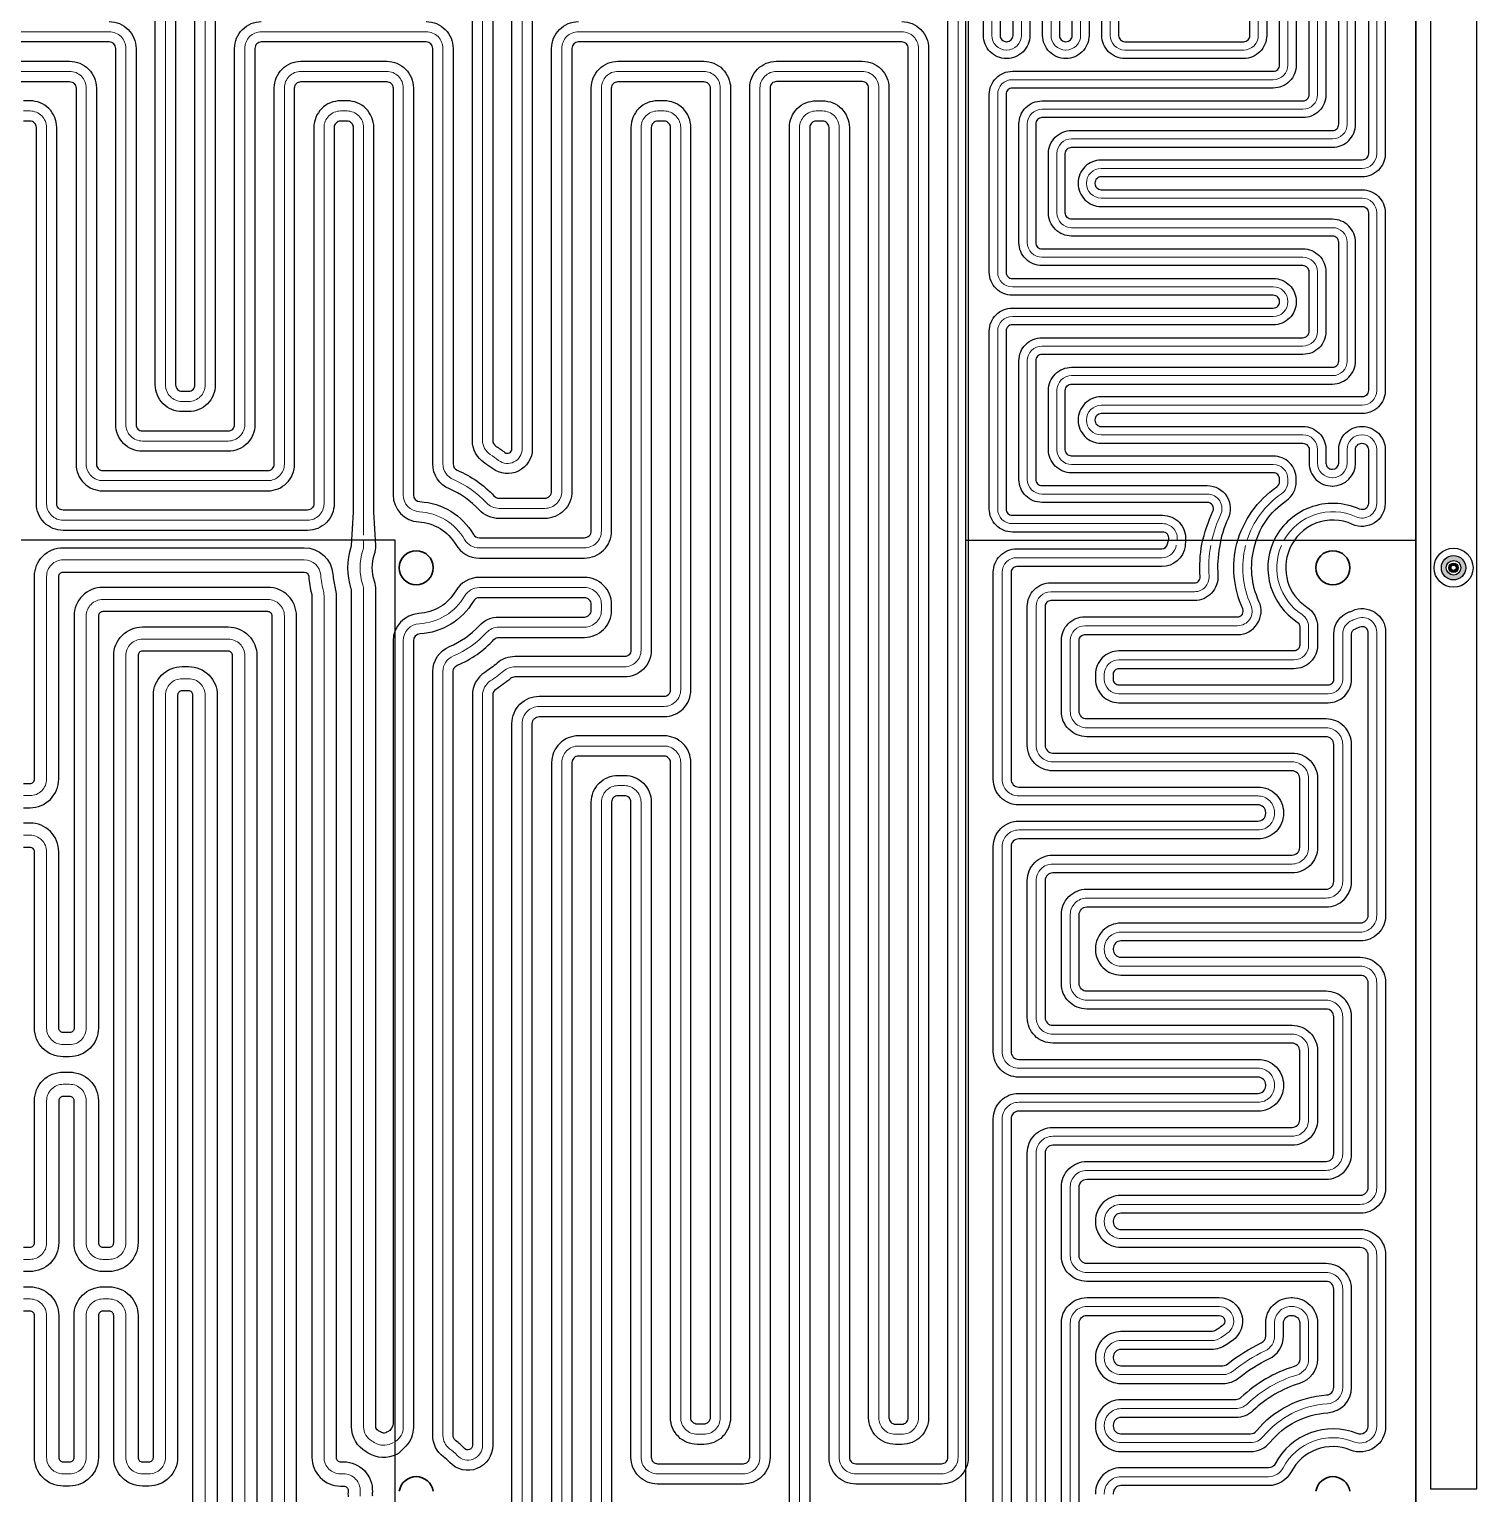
# Model space of a CAD drawing. Header units: millimetres. Extents: x -5937 to 68925, y -3068 to 5300.
# Drawn here: x 62493.8 to 62790.6, y 4191.1 to 4491.5 of the extents above; entities that cross this region are included whole.
import ezdxf

# ---------------------------------------------------------------- set-up
doc = ezdxf.new("R2010")
doc.units = ezdxf.units.MM
doc.header["$LTSCALE"] = 7
doc.layers.add('参照', color=6, linetype='Continuous', lineweight=9)
doc.layers.add('填充', color=3, linetype='Continuous', lineweight=9)
for name, color, linetype in [('发热丝', 3, 'Continuous'), ('发热分区', 20, 'Continuous'), ('菲林', 21, 'Continuous')]:
    doc.layers.add(name, color=color, linetype=linetype)

msp = doc.modelspace()

# ---------------------------------------------------------------- hatches: boundary and pattern name
at = {"layer": '填充', "ltscale": 10}
h = msp.add_hatch(color=3, dxfattribs=at)
h.dxf.hatch_style = 1
edge = h.paths.add_edge_path()
edge.add_arc((62785.87, 4381.056), 2.5, 540, 900)
edge = h.paths.add_edge_path(flags=16)
edge.add_arc((62785.87, 4381.056), 1.5, 540, 900)
h = msp.add_hatch(color=3, dxfattribs=at)
h.dxf.hatch_style = 1
edge = h.paths.add_edge_path()
edge.add_arc((62785.87, 4381.056), 0.95, 540, 900)
edge = h.paths.add_edge_path(flags=16)
edge.add_arc((62785.87, 4381.056), 0.55, 540, 900)

# ---------------------------------------------------------------- linework, layer by layer
at = {"color": 7, "linetype": 'Continuous', "lineweight": 35}
for points in [[(61630.12, 4601.056), (61630.12, 4626.056), (61614.12, 4626.056), (61598.12, 4626.056), (61598.12, 4601.056, -0.4142136), (61593.12, 4596.056), (61433.12, 4596.056, 0.4142136), (61428.12, 4591.056), (61428.12, 3791.056, 0.4142136), (61433.12, 3786.056), (62773.12, 3786.056, 0.4142136), (62778.12, 3791.056), (62778.12, 4591.056, 0.4142136), (62773.12, 4596.056), (62613.12, 4596.056, -0.4142136), (62608.12, 4601.056), (62608.12, 4626.056), (62592.12, 4626.056), (62576.12, 4626.056), (62576.12, 4601.056)], [(62576.584, 4191.556, 0.8660254), (62569.656, 4191.556)], [(62764.584, 4191.556, 0.8660254), (62757.656, 4191.556)]]:
    msp.add_lwpolyline(points, format="xyb", dxfattribs=at)
at = {"color": 5}
msp.add_lwpolyline([(62493.786, 4596.056), (62778.12, 4596.056), (62778.12, 4386.616), (62685.864, 4386.616), (62685.864, 4503.801), (62493.786, 4503.801), (62493.786, 4596.056)], close=True, dxfattribs=at)
at = {"color": 7, "linetype": 'Continuous', "lineweight": 35}
for centre in [(62573.12, 4381.056), (62761.12, 4381.056)]:
    msp.add_circle(centre, 3.5, dxfattribs=at)
at = {"layer": '参照'}
for points in [[(62709.387, 4566.836), (62709.387, 4490.281, -0.4142136), (62706.387, 4487.281), (62706.314, 4487.281, -0.4142136), (62703.314, 4490.281), (62703.314, 4504.293, 0.4142136)], [(62745.827, 4540.734), (62745.827, 4490.281, -0.4142136), (62742.827, 4487.281), (62718.46, 4487.281, -0.4142136), (62715.46, 4490.281), (62715.46, 4566.836, 0.4142136)], [(62770.12, 4557.856), (62770.12, 4465.988, -0.4142136), (62767.12, 4462.988), (62713.601, 4462.988, 0.4142136), (62710.601, 4459.988), (62710.601, 4459.914, 0.4142136), (62713.601, 4456.914), (62767.12, 4456.914, -0.4142136), (62770.12, 4453.914), (62770.12, 4417.402, -0.4142136), (62767.12, 4414.402), (62713.601, 4414.402, 0.4142136), (62710.601, 4411.402), (62710.601, 4411.328, 0.4142136), (62713.601, 4408.328), (62754.973, 4408.328, -0.4142136), (62757.973, 4405.328), (62757.973, 4402.536, 0.4162127), (62760.994, 4399.536, -0.0008527), (62761.057, 4399.536, 0.4132151), (62764.047, 4402.536), (62764.047, 4405.328, -0.4142136), (62767.047, 4408.328), (62767.12, 4408.328, -0.4142136), (62770.12, 4405.328), (62770.12, 4394.257, -0.5454633), (62765.878, 4391.525, 0.3915403), (62751.053, 4386.616)], [(62764.047, 4550.483), (62764.047, 4472.061, -0.4142136), (62761.047, 4469.061), (62707.528, 4469.061, 0.4142136), (62704.528, 4466.061), (62704.528, 4453.841, 0.4142136), (62707.528, 4450.841), (62761.047, 4450.841, -0.4142136), (62764.047, 4447.841), (62764.047, 4423.475, -0.4142136), (62761.047, 4420.475), (62707.528, 4420.475, 0.4142136), (62704.528, 4417.475), (62704.528, 4405.255, 0.4142136), (62707.528, 4402.255), (62748.9, 4402.255, -0.4142136), (62751.9, 4399.255), (62751.9, 4398.722, -0.2462117), (62750.607, 4396.254, 0.166521), (62743.496, 4386.616)], [(62757.973, 4545.129), (62757.973, 4478.134, -0.4142136), (62754.973, 4475.134), (62701.455, 4475.134, 0.4142136), (62698.455, 4472.134), (62698.455, 4447.768, 0.4142136), (62701.455, 4444.768), (62754.973, 4444.768, -0.4142136), (62757.973, 4441.768), (62757.973, 4429.548, -0.4142136), (62754.973, 4426.548), (62701.455, 4426.548, 0.4142136), (62698.455, 4423.548), (62698.455, 4399.182, 0.4142136), (62701.455, 4396.182), (62735.372, 4396.182, -0.549855), (62738.086, 4391.904, 0.0550472), (62736.274, 4386.616)], [(62729.156, 4386.596, 0.465421), (62726.2, 4390.109), (62695.382, 4390.109, -0.4142136), (62692.382, 4393.109), (62692.382, 4429.621, -0.4142136), (62695.382, 4432.621), (62748.9, 4432.621, 0.4142136), (62751.9, 4435.621), (62751.9, 4435.695, 0.4142136), (62748.9, 4438.695), (62695.382, 4438.695, -0.4142136), (62692.382, 4441.695), (62692.382, 4478.208, -0.4142136), (62695.382, 4481.208), (62748.9, 4481.208, 0.4142136), (62751.9, 4484.208), (62751.9, 4540.705, 0.3060639)], [(62697.241, 4504.293), (62697.241, 4490.281, -0.4142136), (62694.241, 4487.281), (62694.167, 4487.281, -0.4142136), (62691.167, 4490.281), (62691.167, 4504.293, 0.4142136)], [(62568.447, 4201.564, 0.0113501), (62567.975, 4201.341, -0.2633699), (62564.63, 4201.513, 0.0143471), (62564.081, 4201.84, -0.2718953), (62562.338, 4204.809), (62562.338, 4376.486, 0.0780936), (62562.174, 4377.529, -0.1571456), (62562.174, 4384.583, 0.0780936), (62562.338, 4385.626), (62562.338, 4386.737)], [(62693.293, 4114.137), (62693.293, 4267.976, -0.4142136), (62696.693, 4271.376), (62745.767, 4271.376, 0.4142136), (62749.167, 4274.776), (62749.167, 4274.96, 0.4142136), (62745.767, 4278.36), (62696.693, 4278.36, -0.4142136), (62693.293, 4281.76), (62693.293, 4323.85, -0.4142136), (62696.693, 4327.25), (62745.767, 4327.25, 0.4142136), (62749.167, 4330.65), (62749.167, 4330.834, 0.4142136), (62745.767, 4334.234), (62696.693, 4334.234, -0.4142136), (62693.293, 4337.634), (62693.293, 4380.124, -0.4142136), (62696.293, 4383.124), (62726.044, 4383.124, 0.3727824), (62729.013, 4385.695)], [(62736.072, 4385.616, 0.0619456), (62735.718, 4379.342, -0.4340898), (62732.724, 4376.14), (62703.277, 4376.14, 0.4142136), (62700.277, 4373.14), (62700.277, 4344.619, 0.4142136), (62703.677, 4341.219), (62752.751, 4341.219, -0.4142136), (62756.151, 4337.819), (62756.151, 4323.666, -0.4142136), (62752.751, 4320.266), (62703.677, 4320.266, 0.4142136), (62700.277, 4316.866), (62700.277, 4288.744, 0.4142136), (62703.677, 4285.344), (62752.751, 4285.344, -0.4142136), (62756.151, 4281.944), (62756.151, 4267.791, -0.4142136), (62752.751, 4264.391), (62703.677, 4264.391, 0.4142136), (62700.277, 4260.991), (62700.277, 4121.121, 0.4142136)], [(62743.211, 4385.616, 0.1707776), (62744.301, 4373.399, -0.5456662), (62741.571, 4369.156), (62710.261, 4369.156, 0.4142136), (62707.261, 4366.156), (62707.261, 4351.603, 0.4142136), (62710.661, 4348.203), (62759.736, 4348.203, -0.4142136), (62763.136, 4344.803), (62763.136, 4316.681, -0.4142136), (62759.736, 4313.281), (62710.661, 4313.281, 0.4142136), (62707.261, 4309.881), (62707.261, 4295.728, 0.4142136), (62710.661, 4292.328), (62759.736, 4292.328, -0.4142136), (62763.136, 4288.928), (62763.136, 4260.807, -0.4142136), (62759.736, 4257.407), (62710.661, 4257.407, 0.4142136), (62707.261, 4254.007), (62707.261, 4239.854, 0.4142136), (62710.661, 4236.454), (62759.736, 4236.454, -0.4142136), (62763.136, 4233.054), (62763.136, 4212.885, -0.3957834), (62759.951, 4209.491, 0.2079698), (62746.841, 4202.776, -0.2245436), (62744.213, 4201.533), (62717.645, 4201.533, -0.4142136), (62714.245, 4204.933), (62714.245, 4205.117, -0.4142136), (62717.645, 4208.517), (62741.188, 4208.517, 0.1930017), (62743.537, 4209.459, -0.1176256), (62753.737, 4215.414, 0.3304233), (62756.151, 4218.668), (62756.151, 4226.07, 0.4142136), (62752.751, 4229.47), (62752.567, 4229.47, 0.4142136), (62749.167, 4226.07), (62749.167, 4223.433, -0.2897214), (62747.224, 4220.361, 0.059561), (62740.708, 4216.259, -0.1718518), (62738.568, 4215.501), (62717.645, 4215.501, -0.4142136), (62714.245, 4218.901), (62714.245, 4219.086, -0.4142136), (62717.645, 4222.486), (62736.224, 4222.486, 0.1564032), (62738.201, 4223.12, -0.009475), (62739.433, 4223.965, 0.744119), (62737.782, 4229.47), (62710.661, 4229.47, 0.4142136), (62707.261, 4226.07), (62707.261, 4156.043, 0.4142136)], [(62750.563, 4385.616, 0.3640959), (62754.8, 4371.448, -0.2524047), (62756.151, 4368.942), (62756.151, 4365.171, -0.4142136), (62753.151, 4362.171), (62717.245, 4362.171, 0.4142136), (62714.245, 4359.171), (62714.245, 4358.187, 0.4142136), (62717.245, 4355.187), (62760.136, 4355.187, 0.4142136), (62763.136, 4358.187), (62763.136, 4367.451, -0.3141601), (62765.098, 4370.266, 0.0183539), (62765.878, 4370.587, -0.5454633), (62770.12, 4367.856), (62770.12, 4309.697, -0.4142136), (62766.72, 4306.297), (62717.645, 4306.297, 0.4142136), (62714.245, 4302.897), (62714.245, 4302.713, 0.4142136), (62717.645, 4299.313), (62766.72, 4299.313, -0.4142136), (62770.12, 4295.913), (62770.12, 4253.823, -0.4142136), (62766.72, 4250.423), (62717.645, 4250.423, 0.4142136), (62714.245, 4247.023), (62714.245, 4246.838, 0.4142136), (62717.645, 4243.438), (62766.72, 4243.438, -0.4142136), (62770.12, 4240.038), (62770.12, 4204.855, -0.5322047), (62765.441, 4201.705, 0.386471), (62750.932, 4196.375, -0.2793546), (62747.919, 4194.548), (62717.645, 4194.548, 0.4142136), (62714.245, 4191.148), (62714.245, 4190.964, 0.4142136)], [(62492.588, 4334.302), (62493.916, 4334.302, 0.4142136), (62497.316, 4337.702), (62497.316, 4379.273, -0.4142136), (62500.716, 4382.673), (62550.161, 4382.673, -0.391694), (62553.551, 4379.537, 0.0432657), (62554.104, 4376.192, -0.0626942), (62554.21, 4375.349), (62554.21, 4198.52, 0.4142136), (62557.61, 4195.12), (62558.235, 4195.12, -0.4273287), (62561.631, 4191.569, 0.0222883), (62561.631, 4190.544, -0.4273287)], [(62492.588, 4326.174), (62493.916, 4326.174, -0.4142136), (62497.316, 4322.774), (62497.316, 4286.602, 0.4142136), (62500.716, 4283.202), (62502.044, 4283.202, 0.4142136), (62505.444, 4286.602), (62505.444, 4371.146, -0.4142136), (62508.844, 4374.546), (62542.683, 4374.546, -0.4142136), (62546.083, 4371.146), (62546.083, 4010.967, -0.4142136)], [(62492.588, 4239.143), (62493.916, 4239.143, 0.4142136), (62497.316, 4242.543), (62497.316, 4271.674, -0.4142136), (62500.716, 4275.074), (62502.044, 4275.074, -0.4142136), (62505.444, 4271.674), (62505.444, 4242.543, 0.4142136), (62508.844, 4239.143), (62510.172, 4239.143, 0.4142136), (62513.572, 4242.543), (62513.572, 4363.018, -0.4142136), (62516.972, 4366.418), (62534.555, 4366.418, -0.4142136), (62537.955, 4363.018), (62537.955, 4019.094, -0.4142136)], [(62492.588, 4231.015), (62493.916, 4231.015, -0.4142136), (62497.316, 4227.615), (62497.316, 4198.52, 0.4142136), (62500.716, 4195.12), (62502.044, 4195.12, 0.4142136), (62505.444, 4198.52), (62505.444, 4227.615, -0.4142136), (62508.844, 4231.015), (62510.172, 4231.015, -0.4142136), (62513.572, 4227.615), (62513.572, 4198.52, 0.4142136), (62516.972, 4195.12), (62518.299, 4195.12, 0.4142136), (62521.699, 4198.52), (62521.699, 4354.89, -0.4142136), (62525.099, 4358.29), (62526.427, 4358.29, -0.4142136), (62529.827, 4354.89), (62529.827, 4027.222, -0.4142136)]]:
    msp.add_lwpolyline(points, format="xyb", dxfattribs=at)
at = {"layer": '参照', "color": 5}
for points in [[(62529.827, 4495.765), (62529.827, 4418.584, -0.4142136), (62526.427, 4415.184), (62525.099, 4415.184, -0.4142136), (62521.699, 4418.584), (62521.699, 4495.765, 0.4142136)], [(62594.849, 4495.765), (62594.849, 4405.452, -0.6219252), (62590.022, 4403.072, 0.0189531), (62588.306, 4404.289, -0.2531741), (62586.721, 4407.219), (62586.721, 4495.765, 0.4142136)], [(62651.743, 3910.731), (62651.743, 4471.382, -0.4142136), (62655.143, 4474.782), (62656.471, 4474.782, -0.4142136), (62659.871, 4471.382), (62659.871, 4198.52, 0.4142136), (62663.271, 4195.12), (62680.854, 4195.12, 0.4142136), (62684.254, 4198.52), (62684.254, 4495.765, 0.4142136)], [(62611.104, 4049.16), (62611.104, 4332.953, -0.4142136), (62614.504, 4336.353), (62615.832, 4336.353, -0.4142136), (62619.232, 4332.953), (62619.232, 4198.52, 0.4142136), (62622.632, 4195.12), (62640.215, 4195.12, 0.4142136), (62643.615, 4198.52), (62643.615, 4479.51, -0.4142136), (62647.015, 4482.91), (62664.598, 4482.91, -0.4142136), (62667.998, 4479.51), (62667.998, 4206.648, 0.4142136), (62671.398, 4203.248), (62672.726, 4203.248, 0.4142136), (62676.126, 4206.648), (62676.126, 4487.637, 0.4142136), (62672.726, 4491.037), (62606.377, 4491.037, 0.4142136), (62602.977, 4487.637), (62602.977, 4396.748, -0.4142136), (62599.477, 4393.248), (62590.11, 4393.248, -0.2092571), (62587.539, 4394.373, 0.1070724), (62580.735, 4399.147, -0.3017751), (62578.593, 4402.372), (62578.593, 4487.637, 0.4142136), (62575.193, 4491.037), (62541.355, 4491.037, 0.4142136), (62537.955, 4487.637), (62537.955, 4410.457, -0.4142136), (62534.555, 4407.057), (62516.972, 4407.057, -0.4142136), (62513.572, 4410.457), (62513.572, 4487.637, 0.4142136), (62510.172, 4491.037), (62476.333, 4491.037, 0.4142136)], [(62602.977, 4041.032), (62602.977, 4341.081, -0.4142136), (62606.377, 4344.481), (62623.96, 4344.481, -0.4142136), (62627.36, 4341.081), (62627.36, 4206.648, 0.4142136), (62630.76, 4203.248), (62632.088, 4203.248, 0.4142136), (62635.488, 4206.648), (62635.488, 4479.51, 0.4142136), (62632.088, 4482.91), (62614.504, 4482.91, 0.4142136), (62611.104, 4479.51), (62611.104, 4388.62, -0.4142136), (62607.604, 4385.12), (62586.073, 4385.12, -0.2666305), (62583.051, 4386.855, 0.2515776), (62573.768, 4392.538, -0.3977826), (62570.466, 4396.032), (62570.466, 4479.51, 0.4142136), (62567.066, 4482.91), (62549.483, 4482.91, 0.4142136), (62546.083, 4479.51), (62546.083, 4402.329, -0.4142136), (62542.683, 4398.929), (62508.844, 4398.929, -0.4142136), (62505.444, 4402.329), (62505.444, 4479.51, 0.4142136), (62502.044, 4482.91), (62484.461, 4482.91, 0.4142136)], [(62562.338, 4387.737), (62562.338, 4471.382, 0.4142136), (62558.938, 4474.782), (62557.61, 4474.782, 0.4142136), (62554.21, 4471.382), (62554.21, 4394.201, -0.4142136), (62550.81, 4390.801), (62500.716, 4390.801, -0.4142136), (62497.316, 4394.201), (62497.316, 4471.382, 0.4142136), (62493.916, 4474.782), (62492.588, 4474.782, 0.4142136)], [(62568.801, 4201.747, 0.2647343), (62570.466, 4204.671), (62570.466, 4366.08, -0.3977826), (62573.768, 4369.575, 0.2515776), (62583.051, 4375.257, -0.2666305), (62586.073, 4376.992), (62607.604, 4376.992, -0.4142136), (62611.104, 4373.492), (62611.104, 4372.365, -0.4142136), (62607.604, 4368.865), (62590.11, 4368.865, 0.2092571), (62587.539, 4367.739, -0.1070724), (62580.735, 4362.966, 0.3017751), (62578.593, 4359.74), (62578.593, 4203.026, 0.2375353), (62579.969, 4200.294, -0.0455386), (62581.528, 4198.902, 0.6807541), (62586.721, 4200.949), (62586.721, 4354.894, -0.2531741), (62588.306, 4357.823, 0.031344), (62591.091, 4359.904, -0.1779113), (62593.358, 4360.737), (62615.832, 4360.737, 0.4142136), (62619.232, 4364.137), (62619.232, 4471.382, -0.4142136), (62622.632, 4474.782), (62623.96, 4474.782, -0.4142136), (62627.36, 4471.382), (62627.36, 4356.009, -0.4142136), (62623.96, 4352.609), (62598.349, 4352.609, 0.4142136), (62594.849, 4349.109), (62594.849, 4032.904, 0.4142136)]]:
    msp.add_lwpolyline(points, format="xyb", dxfattribs=at)
at = {"layer": '发热丝'}
for points in [[(62711.107, 4566.836), (62711.107, 4490.281, -0.4142136), (62706.387, 4485.561), (62706.314, 4485.561, -0.4142136), (62701.594, 4490.281), (62701.594, 4504.293, 0.4142136)], [(62705.034, 4504.293), (62705.034, 4490.281, 0.4142136), (62706.314, 4489.001), (62706.387, 4489.001, 0.4142136), (62707.667, 4490.281), (62707.667, 4566.836, -0.4142136)], [(62747.547, 4540.734), (62747.547, 4490.281, -0.4142136), (62742.827, 4485.561), (62718.46, 4485.561, -0.4142136), (62713.74, 4490.281), (62713.74, 4566.836, 0.4142136)], [(62717.18, 4566.836), (62717.18, 4490.281, 0.4142136), (62718.46, 4489.001), (62742.827, 4489.001, 0.4142136), (62744.107, 4490.281), (62744.107, 4540.734, -0.5320931)], [(62768.4, 4557.856), (62768.4, 4465.988, -0.4142136), (62767.12, 4464.708), (62713.601, 4464.708, 0.4142136), (62708.881, 4459.988), (62708.881, 4459.914, 0.4142136), (62713.601, 4455.194), (62767.12, 4455.194, -0.4142136), (62768.4, 4453.914), (62768.4, 4417.402, -0.4142136), (62767.12, 4416.122), (62713.601, 4416.122, 0.4142136), (62708.881, 4411.402), (62708.881, 4411.328, 0.4142136), (62713.601, 4406.608), (62754.973, 4406.608, -0.4142136), (62756.253, 4405.328), (62756.253, 4402.536, 0.4162127), (62761.006, 4397.816, -0.0008527), (62761.063, 4397.816, 0.4132151), (62765.767, 4402.536), (62765.767, 4405.328, -0.4142136), (62767.047, 4406.608), (62767.12, 4406.608, -0.4142136), (62768.4, 4405.328), (62768.4, 4394.257, -0.5454633), (62766.59, 4393.091, 0.4145756), (62748.887, 4386.34, 0.3640959), (62753.797, 4369.924, -0.2524047), (62754.326, 4368.942), (62754.326, 4365.171, -0.4142136), (62753.151, 4363.996), (62717.245, 4363.996, 0.4142136), (62712.42, 4359.171), (62712.42, 4358.187, 0.4142136), (62717.245, 4353.362), (62760.136, 4353.362, 0.4142136), (62764.961, 4358.187), (62764.961, 4367.451, -0.3141601), (62765.729, 4368.554, 0.0183539), (62766.634, 4368.926, -0.5454633), (62768.295, 4367.856), (62768.295, 4309.697, -0.4142136), (62766.72, 4308.122), (62717.645, 4308.122, 0.4142136), (62712.42, 4302.897), (62712.42, 4302.713, 0.4142136), (62717.645, 4297.488), (62766.72, 4297.488, -0.4142136), (62768.295, 4295.913), (62768.295, 4253.823, -0.4142136), (62766.72, 4252.248), (62717.645, 4252.248, 0.4142136), (62712.42, 4247.023), (62712.42, 4246.838, 0.4142136), (62717.645, 4241.613), (62766.72, 4241.613, -0.4142136), (62768.295, 4240.038), (62768.295, 4204.855, -0.5322047), (62766.128, 4203.396, 0.386471), (62749.315, 4197.219, -0.2793546), (62747.919, 4196.373), (62717.645, 4196.373, 0.4142136), (62712.42, 4191.148), (62712.42, 4190.964, 0.4142136)], [(62771.84, 4557.856), (62771.84, 4465.988, -0.4142136), (62767.12, 4461.268), (62713.601, 4461.268, 0.4142136), (62712.321, 4459.988), (62712.321, 4459.914, 0.4142136), (62713.601, 4458.634), (62767.12, 4458.634, -0.4142136), (62771.84, 4453.914), (62771.84, 4417.402, -0.4142136), (62767.12, 4412.682), (62713.601, 4412.682, 0.4142136), (62712.321, 4411.402), (62712.321, 4411.328, 0.4142136), (62713.601, 4410.048), (62754.973, 4410.048, -0.4142136), (62759.693, 4405.328), (62759.693, 4402.536, 0.4162127), (62760.982, 4401.256, -0.0008527), (62761.051, 4401.256, 0.4132151), (62762.327, 4402.536), (62762.327, 4405.328, -0.4142136), (62767.047, 4410.048), (62767.12, 4410.048, -0.4142136), (62771.84, 4405.328), (62771.84, 4394.257, -0.5454633), (62765.167, 4389.96, 0.426846), (62752.238, 4384.893, 0.3640959), (62755.803, 4372.973, -0.2524047), (62757.976, 4368.942), (62757.976, 4365.171, -0.4142136), (62753.151, 4360.346), (62717.245, 4360.346, 0.4142136), (62716.07, 4359.171), (62716.07, 4358.187, 0.4142136), (62717.245, 4357.012), (62760.136, 4357.012, 0.4142136), (62761.311, 4358.187), (62761.311, 4367.451, -0.3141601), (62764.467, 4371.979, 0.0183539), (62765.123, 4372.248, -0.5454633), (62771.945, 4367.856), (62771.945, 4309.697, -0.4142136), (62766.72, 4304.472), (62717.645, 4304.472, 0.4142136), (62716.07, 4302.897), (62716.07, 4302.713, 0.4142136), (62717.645, 4301.138), (62766.72, 4301.138, -0.4142136), (62771.945, 4295.913), (62771.945, 4253.823, -0.4142136), (62766.72, 4248.598), (62717.645, 4248.598, 0.4142136), (62716.07, 4247.023), (62716.07, 4246.838, 0.4142136), (62717.645, 4245.263), (62766.72, 4245.263, -0.4142136), (62771.945, 4240.038), (62771.945, 4204.855, -0.5322047), (62764.755, 4200.014, 0.386471), (62752.55, 4195.53, -0.2793546), (62747.919, 4192.723), (62717.645, 4192.723, 0.4142136), (62716.07, 4191.148), (62716.07, 4190.964, 0.4142136)], [(62705.436, 4156.043), (62705.436, 4226.07, -0.4142136), (62710.661, 4231.295), (62737.782, 4231.295, -0.744119), (62740.437, 4222.441, 0.009475), (62739.262, 4221.635, -0.1564032), (62736.224, 4220.661), (62717.645, 4220.661, 0.4142136), (62716.07, 4219.086), (62716.07, 4218.901, 0.4142136), (62717.645, 4217.326), (62738.568, 4217.326, 0.1718518), (62739.559, 4217.677, -0.059561), (62746.442, 4222.01, 0.2897214), (62747.342, 4223.433), (62747.342, 4226.07, -0.4142136), (62752.567, 4231.295), (62752.751, 4231.295, -0.4142136), (62757.976, 4226.07), (62757.976, 4218.668, -0.3304233), (62754.267, 4213.668, 0.1176256), (62744.798, 4208.139, -0.1930017), (62741.188, 4206.692), (62717.645, 4206.692, 0.4142136), (62716.07, 4205.117), (62716.07, 4204.933, 0.4142136), (62717.645, 4203.358), (62744.213, 4203.358, 0.2245436), (62745.431, 4203.933, -0.2079698), (62759.835, 4211.313, 0.3957834), (62761.311, 4212.885), (62761.311, 4233.054, 0.4142136), (62759.736, 4234.629), (62710.661, 4234.629, -0.4142136), (62705.436, 4239.854), (62705.436, 4254.007, -0.4142136), (62710.661, 4259.232), (62759.736, 4259.232, 0.4142136), (62761.311, 4260.807), (62761.311, 4288.928, 0.4142136), (62759.736, 4290.503), (62710.661, 4290.503, -0.4142136), (62705.436, 4295.728), (62705.436, 4309.881, -0.4142136), (62710.661, 4315.106), (62759.736, 4315.106, 0.4142136), (62761.311, 4316.681), (62761.311, 4344.803, 0.4142136), (62759.736, 4346.378), (62710.661, 4346.378, -0.4142136), (62705.436, 4351.603), (62705.436, 4366.156, -0.4142136), (62710.261, 4370.981), (62741.571, 4370.981, 0.5456662), (62742.64, 4372.643, -0.1707776), (62741.443, 4386.067, -0.1741783), (62749.628, 4397.669, 0.2462117), (62750.18, 4398.722), (62750.18, 4399.255, 0.4142136), (62748.9, 4400.535), (62707.528, 4400.535, -0.4142136), (62702.808, 4405.255), (62702.808, 4417.475, -0.4142136), (62707.528, 4422.195), (62761.047, 4422.195, 0.4142136), (62762.327, 4423.475), (62762.327, 4447.841, 0.4142136), (62761.047, 4449.121), (62707.528, 4449.121, -0.4142136), (62702.808, 4453.841), (62702.808, 4466.061, -0.4142136), (62707.528, 4470.781), (62761.047, 4470.781, 0.4142136), (62762.327, 4472.061), (62762.327, 4550.483, 0.4131711)], [(62709.086, 4156.043), (62709.086, 4226.07, -0.4142136), (62710.661, 4227.645), (62737.782, 4227.645, -0.744119), (62738.428, 4225.489, 0.009475), (62737.14, 4224.604, -0.1564032), (62736.224, 4224.311), (62717.645, 4224.311, 0.4142136), (62712.42, 4219.086), (62712.42, 4218.901, 0.4142136), (62717.645, 4213.676), (62738.568, 4213.676, 0.1718518), (62741.856, 4214.841, -0.059561), (62748.006, 4218.712, 0.2897214), (62750.992, 4223.433), (62750.992, 4226.07, -0.4142136), (62752.567, 4227.645), (62752.751, 4227.645, -0.4142136), (62754.326, 4226.07), (62754.326, 4218.668, -0.3304233), (62753.208, 4217.161, 0.1176256), (62742.276, 4210.778, -0.1930017), (62741.188, 4210.342), (62717.645, 4210.342, 0.4142136), (62712.42, 4205.117), (62712.42, 4204.933, 0.4142136), (62717.645, 4199.708), (62744.213, 4199.708, 0.2245436), (62748.252, 4201.618, -0.2079698), (62760.066, 4207.67, 0.3957834), (62764.961, 4212.885), (62764.961, 4233.054, 0.4142136), (62759.736, 4238.279), (62710.661, 4238.279, -0.4142136), (62709.086, 4239.854), (62709.086, 4254.007, -0.4142136), (62710.661, 4255.582), (62759.736, 4255.582, 0.4142136), (62764.961, 4260.807), (62764.961, 4288.928, 0.4142136), (62759.736, 4294.153), (62710.661, 4294.153, -0.4142136), (62709.086, 4295.728), (62709.086, 4309.881, -0.4142136), (62710.661, 4311.456), (62759.736, 4311.456, 0.4142136), (62764.961, 4316.681), (62764.961, 4344.803, 0.4142136), (62759.736, 4350.028), (62710.661, 4350.028, -0.4142136), (62709.086, 4351.603), (62709.086, 4366.156, -0.4142136), (62710.261, 4367.331), (62741.571, 4367.331, 0.5456662), (62745.962, 4374.155, -0.1707776), (62744.98, 4385.166, -0.189322), (62751.585, 4394.84, 0.2462117), (62753.62, 4398.722), (62753.62, 4399.255, 0.4142136), (62748.9, 4403.975), (62707.528, 4403.975, -0.4142136), (62706.248, 4405.255), (62706.248, 4417.475, -0.4142136), (62707.528, 4418.755), (62761.047, 4418.755, 0.4142136), (62765.767, 4423.475), (62765.767, 4447.841, 0.4142136), (62761.047, 4452.561), (62707.528, 4452.561, -0.4142136), (62706.248, 4453.841), (62706.248, 4466.061, -0.4142136), (62707.528, 4467.341), (62761.047, 4467.341, 0.4142136), (62765.767, 4472.061), (62765.767, 4550.483, 0.4131711)], [(62698.452, 4121.121), (62698.452, 4260.991, -0.4142136), (62703.677, 4266.216), (62752.751, 4266.216, 0.4142136), (62754.326, 4267.791), (62754.326, 4281.944, 0.4142136), (62752.751, 4283.519), (62703.677, 4283.519, -0.4142136), (62698.452, 4288.744), (62698.452, 4316.866, -0.4142136), (62703.677, 4322.091), (62752.751, 4322.091, 0.4142136), (62754.326, 4323.666), (62754.326, 4337.819, 0.4142136), (62752.751, 4339.394), (62703.677, 4339.394, -0.4142136), (62698.452, 4344.619), (62698.452, 4373.14, -0.4142136), (62703.277, 4377.965), (62732.724, 4377.965, 0.4340898), (62733.897, 4379.219, -0.0619456), (62734.276, 4385.943, -0.0522392), (62736.53, 4392.636, 0.549855), (62735.372, 4394.462), (62701.455, 4394.462, -0.4142136), (62696.735, 4399.182), (62696.735, 4423.548, -0.4142136), (62701.455, 4428.268), (62754.973, 4428.268, 0.4142136), (62756.253, 4429.548), (62756.253, 4441.768, 0.4142136), (62754.973, 4443.048), (62701.455, 4443.048, -0.4142136), (62696.735, 4447.768), (62696.735, 4472.134, -0.4142136), (62701.455, 4476.854), (62754.973, 4476.854, 0.4142136), (62756.253, 4478.134), (62756.253, 4545.129, 0.3475682)], [(62759.693, 4545.129), (62759.693, 4478.134, -0.4142136), (62754.973, 4473.414), (62701.455, 4473.414, 0.4142136), (62700.175, 4472.134), (62700.175, 4447.768, 0.4142136), (62701.455, 4446.488), (62754.973, 4446.488, -0.4142136), (62759.693, 4441.768), (62759.693, 4429.548, -0.4142136), (62754.973, 4424.828), (62701.455, 4424.828, 0.4142136), (62700.175, 4423.548), (62700.175, 4399.182, 0.4142136), (62701.455, 4397.902), (62735.372, 4397.902, -0.549855), (62739.642, 4391.171, 0.0799187), (62737.867, 4385.29, 0.0619456), (62737.538, 4379.465, -0.4340898), (62732.724, 4374.315), (62703.277, 4374.315, 0.4142136), (62702.102, 4373.14), (62702.102, 4344.619, 0.4142136), (62703.677, 4343.044), (62752.751, 4343.044, -0.4142136), (62757.976, 4337.819), (62757.976, 4323.666, -0.4142136), (62752.751, 4318.441), (62703.677, 4318.441, 0.4142136), (62702.102, 4316.866), (62702.102, 4288.744, 0.4142136), (62703.677, 4287.169), (62752.751, 4287.169, -0.4142136), (62757.976, 4281.944), (62757.976, 4267.791, -0.4142136), (62752.751, 4262.566), (62703.677, 4262.566, 0.4142136), (62702.102, 4260.991), (62702.102, 4121.121, 0.4142136)], [(62691.468, 4114.137), (62691.468, 4267.976, -0.4142136), (62696.693, 4273.201), (62745.767, 4273.201, 0.4142136), (62747.342, 4274.776), (62747.342, 4274.96, 0.4142136), (62745.767, 4276.535), (62696.693, 4276.535, -0.4142136), (62691.468, 4281.76), (62691.468, 4323.85, -0.4142136), (62696.693, 4329.075), (62745.767, 4329.075, 0.4142136), (62747.342, 4330.65), (62747.342, 4330.834, 0.4142136), (62745.767, 4332.409), (62696.693, 4332.409, -0.4142136), (62691.468, 4337.634), (62691.468, 4380.124, -0.4142136), (62696.293, 4384.949), (62726.044, 4384.949, 0.3727824), (62727.207, 4385.956), (62727.462, 4386.89, 0.465421), (62726.2, 4388.389), (62695.382, 4388.389, -0.4142136), (62690.662, 4393.109), (62690.662, 4429.621, -0.4142136), (62695.382, 4434.341), (62748.9, 4434.341, 0.4142136), (62750.18, 4435.621), (62750.18, 4435.695, 0.4142136), (62748.9, 4436.975), (62695.382, 4436.975, -0.4142136), (62690.662, 4441.695), (62690.662, 4478.208, -0.4142136), (62695.382, 4482.928), (62748.9, 4482.928, 0.4142136), (62750.18, 4484.208), (62750.18, 4540.705, 0.3060639)], [(62753.62, 4540.705), (62753.62, 4484.208, -0.4142136), (62748.9, 4479.488), (62695.382, 4479.488, 0.4142136), (62694.102, 4478.208), (62694.102, 4441.695, 0.4142136), (62695.382, 4440.415), (62748.9, 4440.415, -0.4142136), (62753.62, 4435.695), (62753.62, 4435.621, -0.4142136), (62748.9, 4430.901), (62695.382, 4430.901, 0.4142136), (62694.102, 4429.621), (62694.102, 4393.109, 0.4142136), (62695.382, 4391.829), (62726.2, 4391.829, -0.4338106), (62730.91, 4386.795), (62730.819, 4385.434, -0.3727824), (62726.044, 4381.299), (62696.293, 4381.299, 0.4142136), (62695.118, 4380.124), (62695.118, 4337.634, 0.4142136), (62696.693, 4336.059), (62745.767, 4336.059, -0.4142136), (62750.992, 4330.834), (62750.992, 4330.65, -0.4142136), (62745.767, 4325.425), (62696.693, 4325.425, 0.4142136), (62695.118, 4323.85), (62695.118, 4281.76, 0.4142136), (62696.693, 4280.185), (62745.767, 4280.185, -0.4142136), (62750.992, 4274.96), (62750.992, 4274.776, -0.4142136), (62745.767, 4269.551), (62696.693, 4269.551, 0.4142136), (62695.118, 4267.976), (62695.118, 4114.137, 0.4142136)], [(62698.961, 4504.293), (62698.961, 4490.281, -0.4142136), (62694.241, 4485.561), (62694.167, 4485.561, -0.4142136), (62689.447, 4490.281), (62689.447, 4504.293, 0.4142136)], [(62692.887, 4504.293), (62692.887, 4490.281, 0.4142136), (62694.167, 4489.001), (62694.241, 4489.001, 0.4142136), (62695.521, 4490.281), (62695.521, 4504.293, -0.4142136)], [(62531.912, 4495.765), (62531.912, 4418.584, -0.4142136), (62526.427, 4413.099), (62525.099, 4413.099, -0.4142136), (62519.614, 4418.584), (62519.614, 4495.765, 0.4142136)], [(62523.784, 4495.765), (62523.784, 4418.584, 0.4142136), (62525.099, 4417.269), (62526.427, 4417.269, 0.4142136), (62527.742, 4418.584), (62527.742, 4495.765, -0.4142136)], [(62596.934, 4495.765), (62596.934, 4405.452, -0.6219252), (62588.752, 4401.419, 0.0189531), (62587.165, 4402.544, -0.2531741), (62584.636, 4407.219), (62584.636, 4495.765, 0.4142136)], [(62588.806, 4495.765), (62588.806, 4407.219, 0.2531741), (62589.447, 4406.034, -0.0189531), (62591.292, 4404.726, 0.6219252), (62592.764, 4405.452), (62592.764, 4495.765, -0.4142136)], [(62649.658, 3910.731), (62649.658, 4471.382, -0.4142136), (62655.143, 4476.867), (62656.471, 4476.867, -0.4142136), (62661.956, 4471.382), (62661.956, 4198.52, 0.4142136), (62663.271, 4197.205), (62680.854, 4197.205, 0.4142136), (62682.169, 4198.52), (62682.169, 4495.765, 0.4142136)], [(62686.339, 4495.765), (62686.339, 4198.52, -0.4142136), (62680.854, 4193.035), (62663.271, 4193.035, -0.4142136), (62657.786, 4198.52), (62657.786, 4471.382, 0.4142136), (62656.471, 4472.697), (62655.143, 4472.697, 0.4142136), (62653.828, 4471.382), (62653.828, 3910.731, 0.4142136)], [(62510.172, 4493.122, -0.4142136), (62515.657, 4487.637), (62515.657, 4410.457, 0.4142136), (62516.972, 4409.142), (62534.555, 4409.142, 0.4142136), (62535.87, 4410.457), (62535.87, 4487.637, -0.4142136), (62541.355, 4493.122)], [(62575.193, 4493.122, -0.4142136), (62580.678, 4487.637), (62580.678, 4402.372, 0.3017751), (62581.544, 4401.068, -0.1070724), (62589.071, 4395.788, 0.2092571), (62590.11, 4395.333), (62599.477, 4395.333, 0.4142136), (62600.892, 4396.748), (62600.892, 4487.637, -0.4142136), (62606.377, 4493.122)], [(62672.726, 4493.122, -0.4142136), (62678.211, 4487.637), (62678.211, 4206.648, -0.4142136), (62672.726, 4201.163), (62671.398, 4201.163, -0.4142136), (62665.913, 4206.648), (62665.913, 4479.51, 0.4142136), (62664.598, 4480.825), (62647.015, 4480.825, 0.4142136), (62645.7, 4479.51), (62645.7, 4198.52, -0.4142136), (62640.215, 4193.035), (62622.632, 4193.035, -0.4142136), (62617.147, 4198.52), (62617.147, 4332.953, 0.4142136), (62615.832, 4334.268), (62614.504, 4334.268, 0.4142136), (62613.189, 4332.953), (62613.189, 4049.16, 0.4142136)], [(62609.019, 4049.16), (62609.019, 4332.953, -0.4142136), (62614.504, 4338.438), (62615.832, 4338.438, -0.4142136), (62621.317, 4332.953), (62621.317, 4198.52, 0.4142136), (62622.632, 4197.205), (62640.215, 4197.205, 0.4142136), (62641.53, 4198.52), (62641.53, 4479.51, -0.4142136), (62647.015, 4484.995), (62664.598, 4484.995, -0.4142136), (62670.083, 4479.51), (62670.083, 4206.648, 0.4142136), (62671.398, 4205.333), (62672.726, 4205.333, 0.4142136), (62674.041, 4206.648), (62674.041, 4487.637, 0.4142136), (62672.726, 4488.952), (62606.377, 4488.952, 0.4142136), (62605.062, 4487.637), (62605.062, 4396.748, -0.4142136), (62599.477, 4391.163), (62590.11, 4391.163, -0.2092571), (62586.007, 4392.959, 0.1070724), (62579.926, 4397.225, -0.3017751), (62576.508, 4402.372), (62576.508, 4487.637, 0.4142136), (62575.193, 4488.952), (62541.355, 4488.952, 0.4142136), (62540.04, 4487.637), (62540.04, 4410.457, -0.4142136), (62534.555, 4404.972), (62516.972, 4404.972, -0.4142136), (62511.487, 4410.457), (62511.487, 4487.637, 0.4142136), (62510.172, 4488.952), (62476.333, 4488.952, 0.4142136)], [(62484.461, 4484.995), (62502.044, 4484.995, -0.4142136), (62507.529, 4479.51), (62507.529, 4402.329, 0.4142136), (62508.844, 4401.014), (62542.683, 4401.014, 0.4142136), (62543.998, 4402.329), (62543.998, 4479.51, -0.4142136), (62549.483, 4484.995), (62567.066, 4484.995, -0.4142136), (62572.551, 4479.51), (62572.551, 4396.032, 0.3977826), (62573.886, 4394.62, -0.2515776), (62584.851, 4387.907, 0.2666305), (62586.073, 4387.205), (62607.604, 4387.205, 0.4142136), (62609.019, 4388.62), (62609.019, 4479.51, -0.4142136), (62614.504, 4484.995), (62632.088, 4484.995, -0.4142136), (62637.573, 4479.51), (62637.573, 4206.648, -0.4142136), (62632.088, 4201.163), (62630.76, 4201.163, -0.4142136), (62625.275, 4206.648), (62625.275, 4341.081, 0.4142136), (62623.96, 4342.396), (62606.377, 4342.396, 0.4142136), (62605.062, 4341.081), (62605.062, 4041.032, 0.4142136)], [(62484.461, 4480.825), (62502.044, 4480.825, -0.4142136), (62503.359, 4479.51), (62503.359, 4402.329, 0.4142136), (62508.844, 4396.844), (62542.683, 4396.844, 0.4142136), (62548.168, 4402.329), (62548.168, 4479.51, -0.4142136), (62549.483, 4480.825), (62567.066, 4480.825, -0.4142136), (62568.381, 4479.51), (62568.381, 4396.032, 0.3977826), (62573.651, 4390.456, -0.2515776), (62581.25, 4385.804, 0.2666305), (62586.073, 4383.035), (62607.604, 4383.035, 0.4142136), (62613.189, 4388.62), (62613.189, 4479.51, -0.4142136), (62614.504, 4480.825), (62632.088, 4480.825, -0.4142136), (62633.403, 4479.51), (62633.403, 4206.648, -0.4142136), (62632.088, 4205.333), (62630.76, 4205.333, -0.4142136), (62629.445, 4206.648), (62629.445, 4341.081, 0.4142136), (62623.96, 4346.566), (62606.377, 4346.566, 0.4142136), (62600.892, 4341.081), (62600.892, 4041.032, 0.4142136)], [(62596.934, 4032.904), (62596.934, 4349.109, -0.4142136), (62598.349, 4350.524), (62623.96, 4350.524, 0.4142136), (62629.445, 4356.009), (62629.445, 4471.382, 0.4142136), (62623.96, 4476.867), (62622.632, 4476.867, 0.4142136), (62617.147, 4471.382), (62617.147, 4364.137, -0.4142136), (62615.832, 4362.822), (62593.358, 4362.822, 0.1779113), (62589.741, 4361.493, -0.031344), (62587.165, 4359.569, 0.2531741), (62584.636, 4354.894), (62584.636, 4200.949, -0.6807541), (62583.052, 4200.324, 0.0455386), (62581.21, 4201.969, -0.2375353), (62580.678, 4203.026), (62580.678, 4359.74, -0.3017751), (62581.544, 4361.044, 0.1070724), (62589.071, 4366.325, -0.2092571), (62590.11, 4366.78), (62607.604, 4366.78, 0.4142136), (62613.189, 4372.365), (62613.189, 4373.492, 0.4142136), (62607.604, 4379.077), (62586.073, 4379.077, 0.2666305), (62581.25, 4376.309, -0.2515776), (62573.651, 4371.656, 0.3977826), (62568.381, 4366.08), (62568.381, 4205.559, -0.2918362), (62567.224, 4203.745, 0.0072056), (62566.86, 4203.57, -0.2633699), (62565.967, 4203.616, 0.0143471), (62565.296, 4204.016, -0.2718953), (62564.83, 4204.809), (62564.83, 4376.486, 0.0780936), (62564.546, 4378.293, -0.1571456), (62564.546, 4383.819, 0.0780936), (62564.83, 4385.626), (62564.423, 4392.49), (62564.423, 4471.382, 0.4142136), (62558.938, 4476.867), (62557.61, 4476.867, 0.4142136), (62552.125, 4471.382), (62552.125, 4394.201, -0.4142136), (62550.81, 4392.886), (62500.716, 4392.886, -0.4142136), (62499.401, 4394.201), (62499.401, 4471.382, 0.4142136), (62493.916, 4476.867), (62492.588, 4476.867, 0.4142136)], [(62592.764, 4032.904), (62592.764, 4349.109, -0.4142136), (62598.349, 4354.694), (62623.96, 4354.694, 0.4142136), (62625.275, 4356.009), (62625.275, 4471.382, 0.4142136), (62623.96, 4472.697), (62622.632, 4472.697, 0.4142136), (62621.317, 4471.382), (62621.317, 4364.137, -0.4142136), (62615.832, 4358.652), (62593.358, 4358.652, 0.1779113), (62592.441, 4358.315, -0.031344), (62589.447, 4356.078, 0.2531741), (62588.806, 4354.894), (62588.806, 4200.949, -0.6807541), (62580.003, 4197.48, 0.0455386), (62578.727, 4198.62, -0.2375353), (62576.508, 4203.026), (62576.508, 4359.74, -0.3017751), (62579.926, 4364.888, 0.1070724), (62586.007, 4369.154, -0.2092571), (62590.11, 4370.95), (62607.604, 4370.95, 0.4142136), (62609.019, 4372.365), (62609.019, 4373.492, 0.4142136), (62607.604, 4374.907), (62586.073, 4374.907, 0.2666305), (62584.851, 4374.206, -0.2515776), (62573.886, 4367.493, 0.3977826), (62572.551, 4366.08), (62572.551, 4204.671, -0.197128), (62570.971, 4200.819), (62569.46, 4199.287, 0.0113501), (62569.09, 4199.113, -0.2633699), (62563.293, 4199.41, 0.0143471), (62562.867, 4199.664, -0.2718953), (62559.846, 4204.809), (62559.846, 4376.486, 0.0780936), (62559.802, 4376.765, -0.1571456), (62559.802, 4385.348, 0.0780936), (62559.846, 4385.626), (62560.253, 4392.49), (62560.253, 4471.382, 0.4142136), (62558.938, 4472.697), (62557.61, 4472.697, 0.4142136), (62556.295, 4471.382), (62556.295, 4394.201, -0.4142136), (62550.81, 4388.716), (62500.716, 4388.716, -0.4142136), (62495.231, 4394.201), (62495.231, 4471.382, 0.4142136), (62493.916, 4472.697), (62492.588, 4472.697, 0.4142136)], [(62492.588, 4336.794), (62493.916, 4336.794, 0.4142136), (62494.824, 4337.702), (62494.824, 4379.273, -0.4142136), (62500.716, 4385.165), (62550.161, 4385.165, -0.391694), (62556.035, 4379.73, 0.0432657), (62556.518, 4376.809, -0.0626942), (62556.702, 4375.349), (62556.702, 4198.52, 0.4142136), (62557.61, 4197.612), (62558.235, 4197.612, -0.4273287), (62564.121, 4191.458, 0.0222883), (62564.121, 4190.655, -0.4273287)], [(62492.588, 4331.81), (62493.916, 4331.81, 0.4142136), (62499.808, 4337.702), (62499.808, 4379.273, -0.4142136), (62500.716, 4380.182), (62550.161, 4380.182, -0.391694), (62551.066, 4379.344, 0.0432657), (62551.69, 4375.574, -0.0626942), (62551.718, 4375.349), (62551.718, 4198.52, 0.4142136), (62557.61, 4192.628), (62558.235, 4192.628, -0.4273287), (62559.142, 4191.68, 0.0222883), (62559.142, 4190.433, -0.4273287)], [(62548.574, 4010.967), (62548.574, 4371.146, 0.4142136), (62542.683, 4377.038), (62508.844, 4377.038, 0.4142136), (62502.952, 4371.146), (62502.952, 4286.602, -0.4142136), (62502.044, 4285.694), (62500.716, 4285.694, -0.4142136), (62499.808, 4286.602), (62499.808, 4322.774, 0.4142136), (62493.916, 4328.666), (62492.588, 4328.666, 0.4142136)], [(62543.591, 4010.967), (62543.591, 4371.146, 0.4142136), (62542.683, 4372.054), (62508.844, 4372.054, 0.4142136), (62507.936, 4371.146), (62507.936, 4286.602, -0.4142136), (62502.044, 4280.71), (62500.716, 4280.71, -0.4142136), (62494.824, 4286.602), (62494.824, 4322.774, 0.4142136), (62493.916, 4323.682), (62492.588, 4323.682, 0.4142136)], [(62492.588, 4241.635), (62493.916, 4241.635, 0.4142136), (62494.824, 4242.543), (62494.824, 4271.674, -0.4142136), (62500.716, 4277.566), (62502.044, 4277.566, -0.4142136), (62507.936, 4271.674), (62507.936, 4242.543, 0.4142136), (62508.844, 4241.635), (62510.172, 4241.635, 0.4142136), (62511.08, 4242.543), (62511.08, 4363.018, -0.4142136), (62516.972, 4368.91), (62534.555, 4368.91, -0.4142136), (62540.447, 4363.018), (62540.447, 4019.094, -0.4142136)], [(62535.463, 4019.094), (62535.463, 4363.018, 0.4142136), (62534.555, 4363.926), (62516.972, 4363.926, 0.4142136), (62516.064, 4363.018), (62516.064, 4242.543, -0.4142136), (62510.172, 4236.651), (62508.844, 4236.651, -0.4142136), (62502.952, 4242.543), (62502.952, 4271.674, 0.4142136), (62502.044, 4272.582), (62500.716, 4272.582, 0.4142136), (62499.808, 4271.674), (62499.808, 4242.543, -0.4142136), (62493.916, 4236.651), (62492.588, 4236.651, -0.4142136)], [(62492.588, 4233.507), (62493.916, 4233.507, -0.4142136), (62499.808, 4227.615), (62499.808, 4198.52, 0.4142136), (62500.716, 4197.612), (62502.044, 4197.612, 0.4142136), (62502.952, 4198.52), (62502.952, 4227.615, -0.4142136), (62508.844, 4233.507), (62510.172, 4233.507, -0.4142136), (62516.064, 4227.615), (62516.064, 4198.52, 0.4142136), (62516.972, 4197.612), (62518.299, 4197.612, 0.4142136), (62519.207, 4198.52), (62519.207, 4354.89, -0.4142136), (62525.099, 4360.782), (62526.427, 4360.782, -0.4142136), (62532.319, 4354.89), (62532.319, 4027.222, -0.4142136)], [(62527.335, 4027.222), (62527.335, 4354.89, 0.4142136), (62526.427, 4355.798), (62525.099, 4355.798, 0.4142136), (62524.191, 4354.89), (62524.191, 4198.52, -0.4142136), (62518.299, 4192.628), (62516.972, 4192.628, -0.4142136), (62511.08, 4198.52), (62511.08, 4227.615, 0.4142136), (62510.172, 4228.523), (62508.844, 4228.523, 0.4142136), (62507.936, 4227.615), (62507.936, 4198.52, -0.4142136), (62502.044, 4192.628), (62500.716, 4192.628, -0.4142136), (62494.824, 4198.52), (62494.824, 4227.615, 0.4142136), (62493.916, 4228.523), (62492.588, 4228.523, 0.4142136)]]:
    msp.add_lwpolyline(points, format="xyb", dxfattribs=at)
at = {"layer": '发热分区', "color": 2}
for points in [[(61520.375, 4503.801), (61520.375, 3878.312), (62685.864, 3878.312), (62685.864, 4503.801)], [(62568.801, 4386.737), (61637.439, 4386.737), (61637.439, 3995.375), (62568.801, 3995.375)]]:
    msp.add_lwpolyline(points, close=True, dxfattribs=at)
at = {"layer": '菲林'}
msp.add_lwpolyline([(62790.62, 4192.056), (62790.62, 4630.056, 0.4142136), (62787.62, 4633.056), (62104.12, 4633.056), (62104.12, 4599.056), (62571.12, 4599.056, 0.4142135), (62573.12, 4601.056), (62573.12, 4629.056), (62611.12, 4629.056), (62611.12, 4601.056, 0.4142136), (62613.12, 4599.056), (62781.12, 4599.056), (62781.12, 4192.056)], format="xyb", close=True, dxfattribs=at)
for radius in [4, 2.5, 1.5, 0.95, 0.55]:
    msp.add_circle((62785.87, 4381.056), radius, dxfattribs=at)

doc.saveas('drawing.dxf')
